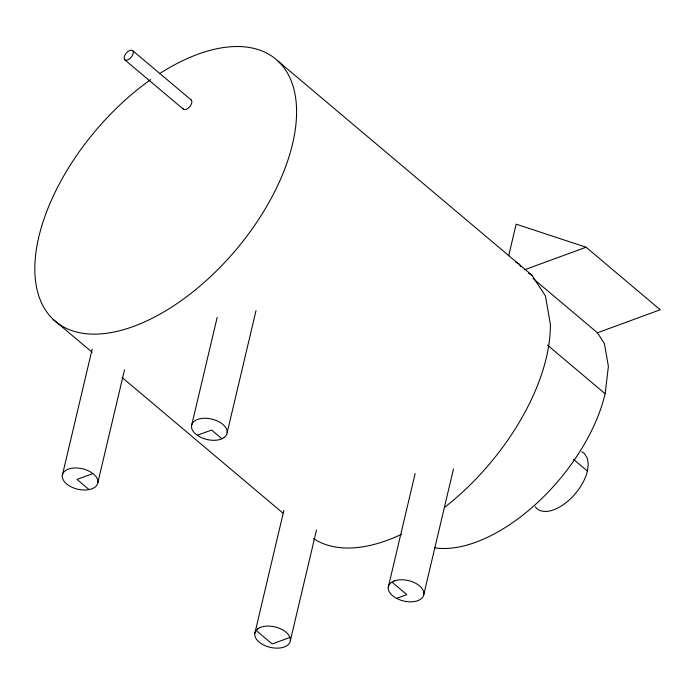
<?xml version="1.0" encoding="UTF-8"?>
<svg xmlns="http://www.w3.org/2000/svg" width="695" height="695" viewBox="0 0 695 695"><rect width="100%" height="100%" fill="white"/><g stroke="black" fill="none" stroke-linecap="round" stroke-linejoin="round"><path stroke-width="1.04" d="M535.272 506.777A36.331 19.53 -49.9 0 0 563.046 504.848A36.331 19.53 -49.9 0 0 587.414 471.08L588.265 463.939L587.214 457.97L584.347 453.557A36.331 19.53 -49.9 0 0 581.828 451.793M434.592 547.816A139.278 74.878 -49.9 0 0 605.145 393.744L608.394 366.404L604.389 343.504L597.422 332.783L533.143 278.591M62.289 475.493A18.166 10.495 13.3 0 1 90.063 471.67L93.556 474.051A18.166 10.495 13.3 0 1 91.81 488.863L87.926 489.801A18.166 10.495 13.3 0 1 62.289 475.493L92.166 349.107M97.891 482.478L124.535 369.783M191.542 425.792L217.188 317.302M227.143 432.777L256.021 310.596M254.752 633.623L283.881 510.399M290.362 640.608L316.503 530.024M388.253 587.301L415.141 473.556M423.854 594.286L453.479 468.951M508.697 255.725L516.159 224.155L586.076 247.229L660.25 309.762L597.422 332.783M524.265 269.877L586.076 247.229M92.861 473.582L76.989 479.394L89.012 489.541M197.406 435.261L211.61 430.057L221.887 438.719M289.911 637.471L272.179 643.97L256.203 630.487M396.619 598.36L406.81 594.625L392.006 582.141M515.551 261.989L519.226 264.065L520.955 266.715M528.452 273.196L531.918 275.159L545.436 295.94L550.353 324.105A171.283 92.079 -49.9 0 1 444.826 507.185M587.414 471.08L573.453 459.308M278.165 61.221L531.918 275.159M547.452 345.102L605.145 393.744M132.684 50.639A6.055 3.258 -49.9 0 1 128.766 59.423A6.055 3.258 -49.9 0 1 124.666 55.548A6.055 3.258 -49.9 0 1 132.684 50.639L191.238 100.011M124.726 59.761L183.289 109.132M53.185 319.396L92.157 352.261M122.016 377.428L282.891 513.058M401.675 534.229A171.283 92.079 -49.9 0 1 313.488 538.547M159.529 73.679A171.283 92.079 -49.9 0 1 283.334 172.612A171.283 92.079 -49.9 0 1 58.762 323.948A171.283 92.079 -49.9 0 1 150.754 79.595M190.491 99.585A6.055 3.258 -49.9 0 1 189.631 106.813A6.055 3.258 -49.9 0 1 182.811 108.403M257.758 628.853L255.682 631.034A18.166 10.495 13.3 0 0 271.319 647.584A18.166 10.495 13.3 0 0 290.076 637.784L288.59 634.909A18.166 10.495 13.3 0 0 257.758 628.853M224.138 437.537L221.053 439.153A18.166 10.495 13.3 0 1 199.369 436.599L195.877 434.219A18.166 10.495 13.3 0 1 196.503 419.876A18.166 10.495 13.3 0 1 220.567 422.708A18.166 10.495 13.3 0 1 224.138 437.537M394.343 580.916L391.25 582.532A18.166 10.495 13.3 0 0 396.081 598.117L400.251 600.002A18.166 10.495 13.3 0 0 423.568 591.454A18.166 10.495 13.3 0 0 394.343 580.916"/></g></svg>
